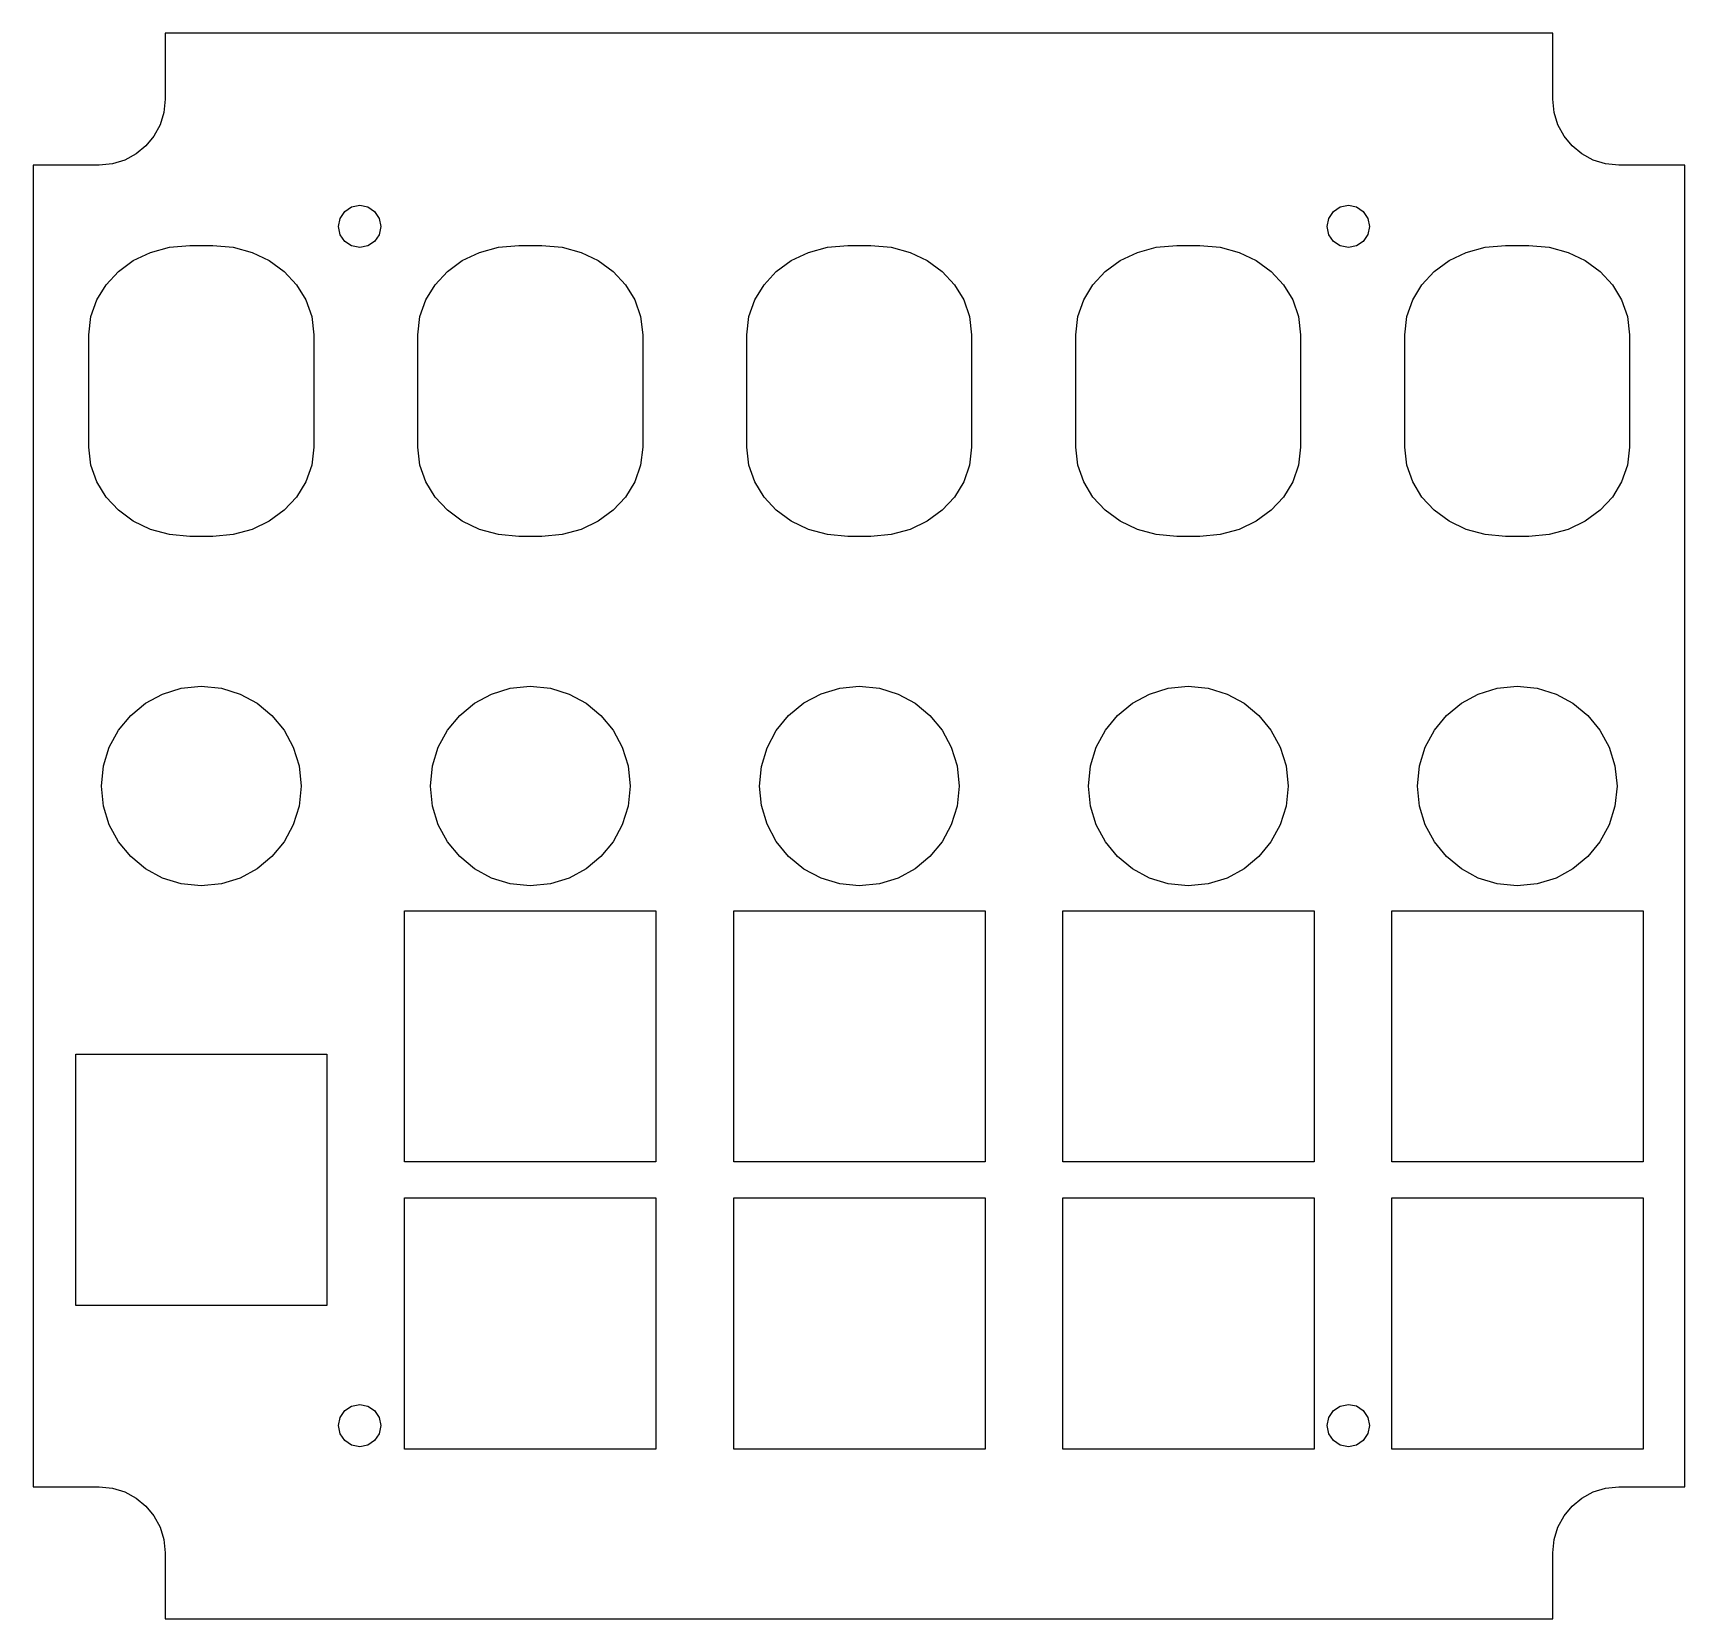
# Model space of a CAD drawing. Extents: x 0 to 125, y 0 to 120.
import ezdxf

# ---------------------------------------------------------------- set-up
doc = ezdxf.new("R2010")
doc.units = 0

msp = doc.modelspace()

# ---------------------------------------------------------------- linework, layer by layer
at = {"layer": 'Capa 1'}
for p, q in [((10.0353, 119.962), (10.0353, 114.965)), ((114.964, 119.962), (10.0353, 119.962)), ((114.96482, 114.9656), (114.964, 119.962)), ((10.0353, 114.965), (9.933672, 113.957979)), ((115.066443, 113.958579), (114.96482, 114.9656)), ((9.933672, 113.957979), (9.64232, 113.020041)), ((115.357789, 113.020641), (115.066443, 113.958579)), ((9.64232, 113.020041), (9.181353, 112.17128)), ((115.818748, 112.17188), (115.357789, 113.020641)), ((8.57088, 111.43179), (7.831011, 110.821663)), ((9.181353, 112.17128), (8.57088, 111.43179)), ((116.429215, 111.43239), (115.818748, 112.17188)), ((117.169081, 110.822263), (116.429215, 111.43239)), ((5.03612, 109.9684), (0.038009, 109.969)), ((0.038009, 109.969), (0.038009, 10.0317)), ((6.043522, 110.069875), (5.03612, 109.9684)), ((6.981855, 110.360994), (6.043522, 110.069875)), ((7.831011, 110.821663), (6.981855, 110.360994)), ((118.018239, 110.361594), (117.169081, 110.822263)), ((118.956581, 110.070475), (118.018239, 110.361594)), ((119.964, 109.969), (118.956581, 110.070475)), ((124.962, 109.969), (119.964, 109.969)), ((124.962, 10.0317), (124.962, 109.969)), ((23.262663, 105.949479), (23.609445, 106.468687)), ((23.609445, 106.468687), (24.12854, 106.815638)), ((24.12854, 106.815638), (24.7409, 106.9375)), ((24.7409, 106.9375), (25.35326, 106.815638)), ((24.7409, 106.9375), (24.7409, 106.9375)), ((25.35326, 106.815638), (25.872355, 106.468687)), ((25.872355, 106.468687), (26.219137, 105.949479)), ((98.028663, 105.949479), (98.375445, 106.468687)), ((98.375445, 106.468687), (98.89454, 106.815638)), ((98.89454, 106.815638), (99.5069, 106.9375)), ((99.5069, 106.9375), (100.11942, 106.815788)), ((99.5069, 106.9375), (99.5069, 106.9375)), ((100.11942, 106.815788), (100.638691, 106.468871)), ((100.638691, 106.468871), (100.985608, 105.9496)), ((23.141, 105.33708), (23.262663, 105.949479)), ((23.266755, 104.714344), (23.141, 105.33708)), ((26.3408, 105.33708), (26.215045, 104.714344)), ((26.219137, 105.949479), (26.3408, 105.33708)), ((97.907, 105.33708), (98.028663, 105.949479)), ((98.032755, 104.714344), (97.907, 105.33708)), ((101.10732, 105.33708), (100.985458, 104.72472)), ((100.985608, 105.9496), (101.10732, 105.33708)), ((8.918045, 103.374023), (10.351844, 103.766311)), ((10.351844, 103.766311), (11.8931, 103.90302)), ((11.8931, 103.90307), (13.6351, 103.903)), ((11.8931, 103.90302), (11.8931, 103.90307)), ((13.6351, 103.903), (15.176362, 103.766291)), ((15.176362, 103.766291), (16.610163, 103.374003)), ((23.609629, 104.205809), (23.266755, 104.714344)), ((24.118164, 103.862935), (23.609629, 104.205809)), ((24.7409, 103.73718), (24.118164, 103.862935)), ((25.363636, 103.862935), (24.7409, 103.73718)), ((25.872171, 104.205809), (25.363636, 103.862935)), ((26.215045, 104.714344), (25.872171, 104.205809)), ((33.795465, 103.374024), (35.229326, 103.766312)), ((35.229326, 103.766312), (36.77061, 103.90302)), ((36.77061, 103.90302), (36.7707, 103.90307)), ((36.7707, 103.90307), (38.5121, 103.903)), ((38.5121, 103.903), (40.053362, 103.766292)), ((40.053362, 103.766292), (41.487163, 103.374004)), ((58.672627, 103.374027), (60.106428, 103.766312)), ((60.106428, 103.766312), (61.64769, 103.90302)), ((61.64769, 103.90302), (61.6477, 103.90307)), ((61.6477, 103.90307), (63.3897, 103.903)), ((63.3897, 103.903), (64.930962, 103.766292)), ((64.930962, 103.766292), (66.364763, 103.374007)), ((83.550135, 103.374028), (84.983938, 103.766313)), ((84.983938, 103.766313), (86.5252, 103.90302)), ((86.5252, 103.90302), (86.5253, 103.90307)), ((86.5253, 103.90307), (88.2672, 103.903)), ((88.2672, 103.903), (89.808464, 103.766293)), ((89.808464, 103.766293), (91.242267, 103.374008)), ((98.375629, 104.205809), (98.032755, 104.714344)), ((98.884164, 103.862935), (98.375629, 104.205809)), ((99.5069, 103.73718), (98.884164, 103.862935)), ((100.119299, 103.858843), (99.5069, 103.73718)), ((100.638507, 104.205625), (100.119299, 103.858843)), ((100.985458, 104.72472), (100.638507, 104.205625)), ((108.427336, 103.37403), (109.861206, 103.766313)), ((109.861206, 103.766313), (111.40251, 103.90302)), ((111.40251, 103.90302), (111.4028, 103.90307)), ((111.4028, 103.90307), (113.144, 103.903)), ((113.144, 103.903), (114.685282, 103.766293)), ((114.685282, 103.766293), (116.119094, 103.37401)), ((6.493694, 101.929734), (7.621922, 102.752911)), ((7.621922, 102.752911), (8.918045, 103.374023)), ((16.610163, 103.374003), (17.906287, 102.752891)), ((17.906287, 102.752891), (19.034514, 101.929714)), ((31.370936, 101.929738), (32.499259, 102.752914)), ((32.499259, 102.752914), (33.795465, 103.374024)), ((41.487163, 103.374004), (42.783287, 102.752894)), ((42.783287, 102.752894), (43.911514, 101.929718)), ((56.248276, 101.929745), (57.376503, 102.752919)), ((57.376503, 102.752919), (58.672627, 103.374027)), ((66.364763, 103.374007), (67.660887, 102.752899)), ((67.660887, 102.752899), (68.789114, 101.929725)), ((81.125781, 101.929749), (82.25401, 102.752922)), ((82.25401, 102.752922), (83.550135, 103.374028)), ((91.242267, 103.374008), (92.538391, 102.752902)), ((92.538391, 102.752902), (93.666618, 101.929729)), ((106.00281, 101.929753), (107.131128, 102.752924)), ((107.131128, 102.752924), (108.427336, 103.37403)), ((116.119094, 103.37401), (117.415221, 102.752904)), ((117.415221, 102.752904), (118.543445, 101.929733)), ((5.563579, 100.931247), (6.493694, 101.929734)), ((19.034514, 101.929714), (19.964626, 100.931227)), ((30.440729, 100.931251), (31.370936, 101.929738)), ((43.911514, 101.929718), (44.841626, 100.931231)), ((55.318164, 100.93126), (56.248276, 101.929745)), ((68.789114, 101.929725), (69.719226, 100.93124)), ((80.195667, 100.931265), (81.125781, 101.929749)), ((93.666618, 101.929729), (94.596729, 100.931245)), ((105.07261, 100.931269), (106.00281, 101.929753)), ((118.543445, 101.929733), (119.473551, 100.931249)), ((4.861798, 99.784208), (5.563579, 100.931247)), ((19.964626, 100.931227), (20.666405, 99.784188)), ((29.738866, 99.784212), (30.440729, 100.931251)), ((44.841626, 100.931231), (45.543405, 99.784192)), ((54.616385, 99.784221), (55.318164, 100.93126)), ((69.719226, 100.93124), (70.421005, 99.784201)), ((79.493887, 99.784225), (80.195667, 100.931265)), ((94.596729, 100.931245), (95.298506, 99.784205)), ((104.370757, 99.784229), (105.07261, 100.931269)), ((119.473551, 100.931249), (120.175323, 99.784209)), ((4.418568, 98.515373), (4.861798, 99.784208)), ((20.666405, 99.784188), (21.109632, 98.515353)), ((29.29558, 98.515376), (29.738866, 99.784212)), ((45.543405, 99.784192), (45.986632, 98.515356)), ((54.173158, 98.515382), (54.616385, 99.784221)), ((70.421005, 99.784201), (70.864232, 98.515362)), ((79.050658, 98.515385), (79.493887, 99.784225)), ((95.298506, 99.784205), (95.741733, 98.515365)), ((103.927477, 98.515388), (104.370757, 99.784229)), ((120.175323, 99.784209), (120.618545, 98.515368)), ((4.26411, 97.1515), (4.418568, 98.515373)), ((21.109632, 98.515353), (21.26409, 97.15148)), ((29.1411, 97.1515), (29.29558, 98.515376)), ((45.986632, 98.515356), (46.14109, 97.15148)), ((54.0187, 97.1515), (54.173158, 98.515382)), ((70.864232, 98.515362), (71.01869, 97.15148)), ((78.8962, 97.1515), (79.050658, 98.515385)), ((95.741733, 98.515365), (95.89619, 97.15148)), ((103.773, 97.1515), (103.927477, 98.515388)), ((120.618545, 98.515368), (120.773, 97.15148)), ((4.26411, 88.65382), (4.26411, 97.1515)), ((21.26409, 97.15148), (21.2641, 88.6538)), ((29.14119, 88.65382), (29.1411, 97.1515)), ((46.14109, 97.15148), (46.1411, 88.6538)), ((54.01871, 88.65382), (54.0187, 97.1515)), ((71.01869, 97.15148), (71.0187, 88.6538)), ((78.8962, 88.65382), (78.8962, 97.1515)), ((95.89619, 97.15148), (95.8962, 88.6538)), ((103.77349, 88.65382), (103.773, 97.1515)), ((120.773, 97.15148), (120.773, 88.6538)), ((4.418568, 87.289962), (4.26411, 88.65382)), ((21.2641, 88.6538), (21.109642, 87.289945)), ((29.29567, 87.28996), (29.14119, 88.65382)), ((46.1411, 88.6538), (45.986642, 87.289942)), ((54.173168, 87.28996), (54.01871, 88.65382)), ((71.0187, 88.6538), (70.864242, 87.28994)), ((79.050658, 87.289957), (78.8962, 88.65382)), ((95.8962, 88.6538), (95.741743, 87.289937)), ((103.927967, 87.289954), (103.77349, 88.65382)), ((120.773, 88.6538), (120.618545, 87.289934)), ((4.861797, 86.021182), (4.418568, 87.289962)), ((21.109642, 87.289945), (20.666415, 86.021166)), ((29.738956, 86.021177), (29.29567, 87.28996)), ((45.986642, 87.289942), (45.543415, 86.021162)), ((54.616395, 86.021177), (54.173168, 87.28996)), ((70.864242, 87.28994), (70.421015, 86.021158)), ((79.493887, 86.021173), (79.050658, 87.289957)), ((95.741743, 87.289937), (95.298516, 86.021153)), ((104.371247, 86.021169), (103.927967, 87.289954)), ((120.618545, 87.289934), (120.175323, 86.021149)), ((5.563577, 84.874222), (4.861797, 86.021182)), ((20.666415, 86.021166), (19.964636, 84.874207)), ((30.440819, 84.874218), (29.738956, 86.021177)), ((45.543415, 86.021162), (44.841636, 84.874202)), ((55.318174, 84.874218), (54.616395, 86.021177)), ((70.421015, 86.021158), (69.719236, 84.874198)), ((80.195667, 84.874214), (79.493887, 86.021173)), ((95.298516, 86.021153), (94.596739, 84.874194)), ((105.0731, 84.874209), (104.371247, 86.021169)), ((120.175323, 86.021149), (119.473551, 84.874189)), ((6.49369, 83.875829), (5.563577, 84.874222)), ((7.621918, 83.052745), (6.49369, 83.875829)), ((19.034524, 83.875812), (17.906297, 83.052728)), ((19.964636, 84.874207), (19.034524, 83.875812)), ((31.371026, 83.875825), (30.440819, 84.874218)), ((32.499349, 83.052743), (31.371026, 83.875825)), ((43.911524, 83.875809), (42.783297, 83.052725)), ((44.841636, 84.874202), (43.911524, 83.875809)), ((56.248286, 83.875825), (55.318174, 84.874218)), ((57.376513, 83.052743), (56.248286, 83.875825)), ((68.789124, 83.875805), (67.660897, 83.052723)), ((69.719236, 84.874198), (68.789124, 83.875805)), ((81.125781, 83.875821), (80.195667, 84.874214)), ((82.25401, 83.05274), (81.125781, 83.875821)), ((93.666627, 83.875801), (92.538401, 83.05272)), ((94.596739, 84.874194), (93.666627, 83.875801)), ((106.0033, 83.875818), (105.0731, 84.874209)), ((107.131618, 83.052737), (106.0033, 83.875818)), ((118.543445, 83.875798), (117.415221, 83.052717)), ((119.473551, 84.874189), (118.543445, 83.875798)), ((8.918041, 82.431716), (7.621918, 83.052745)), ((17.906297, 83.052728), (16.610173, 82.431698)), ((33.795555, 82.431715), (32.499349, 83.052743)), ((42.783297, 83.052725), (41.487173, 82.431696)), ((58.672637, 82.431715), (57.376513, 83.052743)), ((67.660897, 83.052723), (66.364773, 82.431695)), ((83.550135, 82.431714), (82.25401, 83.05274)), ((92.538401, 83.05272), (91.242277, 82.431694)), ((108.427826, 82.431712), (107.131618, 83.052737)), ((117.415221, 83.052717), (116.119094, 82.431692)), ((10.351841, 82.039487), (8.918041, 82.431716)), ((11.8931, 81.9028), (10.351841, 82.039487)), ((13.63511, 81.90278), (11.8931, 81.9028)), ((15.176372, 82.039467), (13.63511, 81.90278)), ((16.610173, 82.431698), (15.176372, 82.039467)), ((35.229416, 82.039486), (33.795555, 82.431715)), ((36.7707, 81.9028), (35.229416, 82.039486)), ((38.51211, 81.90278), (36.7707, 81.9028)), ((40.053372, 82.039467), (38.51211, 81.90278)), ((41.487173, 82.431696), (40.053372, 82.039467)), ((60.106438, 82.039486), (58.672637, 82.431715)), ((61.6477, 81.9028), (60.106438, 82.039486)), ((63.38971, 81.90278), (61.6477, 81.9028)), ((64.930972, 82.039466), (63.38971, 81.90278)), ((66.364773, 82.431695), (64.930972, 82.039466)), ((84.983938, 82.039486), (83.550135, 82.431714)), ((86.5252, 81.9028), (84.983938, 82.039486)), ((88.26721, 81.90278), (86.5252, 81.9028)), ((89.808474, 82.039466), (88.26721, 81.90278)), ((91.242277, 82.431694), (89.808474, 82.039466)), ((109.861696, 82.039485), (108.427826, 82.431712)), ((111.403, 81.9028), (109.861696, 82.039485)), ((113.144, 81.90278), (111.403, 81.9028)), ((114.685282, 82.039465), (113.144, 81.90278)), ((116.119094, 82.431692), (114.685282, 82.039465)), ((8.54268, 69.280739), (9.825139, 69.976841)), ((9.825139, 69.976841), (11.242332, 70.416771)), ((11.242332, 70.416771), (12.7639, 70.57017)), ((12.7639, 70.57017), (14.285468, 70.416771)), ((12.7639, 70.57017), (12.7639, 70.57017)), ((14.285468, 70.416771), (15.702661, 69.976841)), ((15.702661, 69.976841), (16.98512, 69.280739)), ((33.42028, 69.280739), (34.702739, 69.976841)), ((34.702739, 69.976841), (36.119932, 70.416771)), ((36.119932, 70.416771), (37.6415, 70.57017)), ((37.6415, 70.57017), (39.163068, 70.416771)), ((37.6415, 70.57017), (37.6415, 70.57017)), ((39.163068, 70.416771), (40.580261, 69.976841)), ((40.580261, 69.976841), (41.86272, 69.280739)), ((58.330167, 69.301849), (59.629721, 69.995593)), ((59.629721, 69.995593), (61.039235, 70.423835)), ((61.039235, 70.423835), (62.5191, 70.57017)), ((62.5191, 70.57017), (64.040668, 70.416771)), ((62.5191, 70.57017), (62.5191, 70.57017)), ((64.040668, 70.416771), (65.457861, 69.976841)), ((65.457861, 69.976841), (66.74032, 69.280739)), ((83.174884, 69.280736), (84.457342, 69.976838)), ((84.457342, 69.976838), (85.874534, 70.416769)), ((85.874534, 70.416769), (87.3961, 70.57017)), ((87.3961, 70.57017), (88.917668, 70.416771)), ((87.3961, 70.57017), (87.3961, 70.57017)), ((88.917668, 70.416771), (90.334861, 69.976841)), ((90.334861, 69.976841), (91.61732, 69.280739)), ((108.05248, 69.280739), (109.334939, 69.976841)), ((109.334939, 69.976841), (110.752132, 70.416771)), ((110.752132, 70.416771), (112.2737, 70.57017)), ((112.2737, 70.57017), (113.795266, 70.416769)), ((112.2737, 70.57017), (112.2737, 70.57017)), ((113.795266, 70.416769), (115.212458, 69.976838)), ((115.212458, 69.976838), (116.494916, 69.280736)), ((7.425314, 68.358826), (8.54268, 69.280739)), ((16.98512, 69.280739), (18.102486, 68.358826)), ((32.302914, 68.358826), (33.42028, 69.280739)), ((41.86272, 69.280739), (42.980086, 68.358826)), ((57.180184, 68.359007), (58.330167, 69.301849)), ((66.74032, 69.280739), (67.857686, 68.358826)), ((82.05752, 68.358823), (83.174884, 69.280736)), ((91.61732, 69.280739), (92.734686, 68.358826)), ((106.935114, 68.358826), (108.05248, 69.280739)), ((116.494916, 69.280736), (117.61228, 68.358823)), ((6.503401, 67.24146), (7.425314, 68.358826)), ((18.102486, 68.358826), (19.024399, 67.24146)), ((31.381001, 67.24146), (32.302914, 68.358826)), ((42.980086, 68.358826), (43.901999, 67.24146)), ((56.237264, 67.209087), (57.180184, 68.359007)), ((67.857686, 68.358826), (68.779599, 67.24146)), ((81.135609, 67.241457), (82.05752, 68.358823)), ((92.734686, 68.358826), (93.656599, 67.24146)), ((106.013201, 67.24146), (106.935114, 68.358826)), ((117.61228, 68.358823), (118.534191, 67.241457)), ((5.807299, 65.959001), (6.503401, 67.24146)), ((19.024399, 67.24146), (19.720501, 65.959001)), ((30.684899, 65.959001), (31.381001, 67.24146)), ((43.901999, 67.24146), (44.598101, 65.959001)), ((55.543432, 65.90958), (56.237264, 67.209087)), ((68.779599, 67.24146), (69.475701, 65.959001)), ((80.439508, 65.958999), (81.135609, 67.241457)), ((93.656599, 67.24146), (94.352701, 65.959001)), ((105.317099, 65.959001), (106.013201, 67.24146)), ((118.534191, 67.241457), (119.230292, 65.958999)), ((5.367369, 64.541808), (5.807299, 65.959001)), ((19.720501, 65.959001), (20.160431, 64.541808)), ((30.244969, 64.541808), (30.684899, 65.959001)), ((44.598101, 65.959001), (45.038031, 64.541808)), ((55.115094, 64.500095), (55.543432, 65.90958)), ((69.475701, 65.959001), (69.915631, 64.541808)), ((79.999579, 64.541807), (80.439508, 65.958999)), ((94.352701, 65.959001), (94.792631, 64.541808)), ((104.877169, 64.541808), (105.317099, 65.959001)), ((119.230292, 65.958999), (119.670221, 64.541807)), ((5.21397, 63.02024), (5.367369, 64.541808)), ((20.160431, 64.541808), (20.31383, 63.02024)), ((30.09157, 63.02024), (30.244969, 64.541808)), ((45.038031, 64.541808), (45.19143, 63.02024)), ((54.96866, 63.02024), (55.115094, 64.500095)), ((69.915631, 64.541808), (70.06903, 63.02024)), ((79.84618, 63.02024), (79.999579, 64.541807)), ((94.792631, 64.541808), (94.94603, 63.02024)), ((104.72377, 63.02024), (104.877169, 64.541808)), ((119.670221, 64.541807), (119.82362, 63.02024)), ((5.367371, 61.498674), (5.21397, 63.02024)), ((20.31383, 63.02024), (20.160429, 61.498674)), ((30.244971, 61.498674), (30.09157, 63.02024)), ((45.19143, 63.02024), (45.038029, 61.498674)), ((55.115096, 61.540387), (54.96866, 63.02024)), ((70.06903, 63.02024), (69.915629, 61.498674)), ((79.999581, 61.498675), (79.84618, 63.02024)), ((94.94603, 63.02024), (94.792629, 61.498674)), ((104.877171, 61.498674), (104.72377, 63.02024)), ((119.82362, 63.02024), (119.670219, 61.498675)), ((5.807302, 60.081482), (5.367371, 61.498674)), ((20.160429, 61.498674), (19.720498, 60.081482)), ((30.684902, 60.081482), (30.244971, 61.498674)), ((45.038029, 61.498674), (44.598098, 60.081482)), ((55.543435, 60.130903), (55.115096, 61.540387)), ((69.915629, 61.498674), (69.475698, 60.081482)), ((80.439511, 60.081484), (79.999581, 61.498675)), ((94.792629, 61.498674), (94.352698, 60.081482)), ((105.317102, 60.081482), (104.877171, 61.498674)), ((119.670219, 61.498675), (119.230289, 60.081484)), ((6.503404, 58.799024), (5.807302, 60.081482)), ((19.720498, 60.081482), (19.024396, 58.799024)), ((31.381004, 58.799024), (30.684902, 60.081482)), ((44.598098, 60.081482), (43.901996, 58.799024)), ((56.237268, 58.831398), (55.543435, 60.130903)), ((69.475698, 60.081482), (68.779596, 58.799024)), ((81.135612, 58.799028), (80.439511, 60.081484)), ((94.352698, 60.081482), (93.656596, 58.799024)), ((106.013204, 58.799024), (105.317102, 60.081482)), ((119.230289, 60.081484), (118.534188, 58.799028)), ((7.425317, 57.68166), (6.503404, 58.799024)), ((19.024396, 58.799024), (18.102483, 57.68166)), ((32.302917, 57.68166), (31.381004, 58.799024)), ((43.901996, 58.799024), (42.980083, 57.68166)), ((57.180188, 57.68148), (56.237268, 58.831398)), ((68.779596, 58.799024), (67.857683, 57.68166)), ((82.057524, 57.681664), (81.135612, 58.799028)), ((93.656596, 58.799024), (92.734683, 57.68166)), ((106.935117, 57.68166), (106.013204, 58.799024)), ((118.534188, 58.799028), (117.612276, 57.681664)), ((8.542683, 56.759749), (7.425317, 57.68166)), ((18.102483, 57.68166), (16.985117, 56.759749)), ((33.420283, 56.759749), (32.302917, 57.68166)), ((42.980083, 57.68166), (41.862717, 56.759749)), ((58.33017, 56.738639), (57.180188, 57.68148)), ((67.857683, 57.68166), (66.740317, 56.759749)), ((83.174888, 56.759752), (82.057524, 57.681664)), ((92.734683, 57.68166), (91.617317, 56.759749)), ((108.052483, 56.759749), (106.935117, 57.68166)), ((117.612276, 57.681664), (116.494912, 56.759752)), ((9.825141, 56.063648), (8.542683, 56.759749)), ((16.985117, 56.759749), (15.702659, 56.063648)), ((34.702741, 56.063648), (33.420283, 56.759749)), ((41.862717, 56.759749), (40.580259, 56.063648)), ((59.629723, 56.044896), (58.33017, 56.738639)), ((66.740317, 56.759749), (65.457859, 56.063648)), ((84.457344, 56.063651), (83.174888, 56.759752)), ((91.617317, 56.759749), (90.334859, 56.063648)), ((109.334941, 56.063648), (108.052483, 56.759749)), ((116.494912, 56.759752), (115.212456, 56.063651)), ((11.242333, 55.623719), (9.825141, 56.063648)), ((12.7639, 55.47032), (11.242333, 55.623719)), ((14.285467, 55.623719), (12.7639, 55.47032)), ((15.702659, 56.063648), (14.285467, 55.623719)), ((36.119933, 55.623719), (34.702741, 56.063648)), ((37.6415, 55.47032), (36.119933, 55.623719)), ((39.163067, 55.623719), (37.6415, 55.47032)), ((40.580259, 56.063648), (39.163067, 55.623719)), ((61.039237, 55.616654), (59.629723, 56.044896)), ((62.5191, 55.47032), (61.039237, 55.616654)), ((64.040667, 55.623719), (62.5191, 55.47032)), ((65.457859, 56.063648), (64.040667, 55.623719)), ((85.874535, 55.623721), (84.457344, 56.063651)), ((87.3961, 55.47032), (85.874535, 55.623721)), ((88.917667, 55.623719), (87.3961, 55.47032)), ((90.334859, 56.063648), (88.917667, 55.623719)), ((110.752133, 55.623719), (109.334941, 56.063648)), ((112.2737, 55.47032), (110.752133, 55.623719)), ((113.795265, 55.623721), (112.2737, 55.47032)), ((115.212456, 56.063651), (113.795265, 55.623721)), ((28.1412, 34.5935), (28.1414, 53.59347)), ((28.1414, 53.59347), (47.1416, 53.5934)), ((47.1416, 53.5934), (47.1416, 34.5935)), ((53.0296, 34.5935), (53.0298, 53.59347)), ((53.0298, 53.59347), (72.03, 53.5934)), ((72.03, 53.5934), (72.03, 34.5935)), ((77.9185, 34.5935), (77.9187, 53.59347)), ((77.9187, 53.59347), (96.9184, 53.5934)), ((96.9184, 53.5934), (96.9184, 34.5935)), ((102.807, 34.5935), (102.8071, 53.59347)), ((102.8071, 53.59347), (121.807, 53.5934)), ((121.807, 53.5934), (121.807, 34.5935)), ((3.26417, 23.7482), (3.2643, 42.74817)), ((3.2643, 42.74817), (22.264, 42.7481)), ((22.264, 42.7481), (22.264, 23.7482)), ((47.1416, 34.5935), (28.1412, 34.5935)), ((72.03, 34.5935), (53.0296, 34.5935)), ((96.9184, 34.5935), (77.9185, 34.5935)), ((121.807, 34.5935), (102.807, 34.5935)), ((28.1412, 12.8863), (28.1413, 31.88627)), ((28.1413, 31.88627), (47.1416, 31.8862)), ((47.1416, 31.8862), (47.1416, 12.8863)), ((53.0296, 12.8863), (53.0297, 31.88627)), ((53.0297, 31.88627), (72.03, 31.8862)), ((72.03, 31.8862), (72.03, 12.8863)), ((77.9185, 12.8863), (77.9186, 31.88627)), ((77.9186, 31.88627), (96.9184, 31.8862)), ((96.9184, 31.8862), (96.9184, 12.8863)), ((102.807, 31.88627), (121.807, 31.8862)), ((102.807, 12.8863), (102.807, 31.88627)), ((121.807, 31.8862), (121.807, 12.8863)), ((22.264, 23.7482), (3.26417, 23.7482)), ((24.12854, 16.141538), (24.7409, 16.2634)), ((24.7409, 16.2634), (25.35326, 16.141538)), ((24.7409, 16.2634), (24.7409, 16.2634)), ((98.89454, 16.141538), (99.5069, 16.2634)), ((99.5069, 16.2634), (100.11942, 16.141688)), ((99.5069, 16.2634), (99.5069, 16.2634)), ((23.141, 14.66298), (23.262663, 15.275379)), ((23.262663, 15.275379), (23.609445, 15.794587)), ((23.609445, 15.794587), (24.12854, 16.141538)), ((25.35326, 16.141538), (25.872355, 15.794587)), ((25.872355, 15.794587), (26.219137, 15.275379)), ((26.219137, 15.275379), (26.3408, 14.66298)), ((97.907, 14.66298), (98.028663, 15.275379)), ((98.028663, 15.275379), (98.375445, 15.794587)), ((98.375445, 15.794587), (98.89454, 16.141538)), ((100.11942, 16.141688), (100.638691, 15.794771)), ((100.638691, 15.794771), (100.985608, 15.2755)), ((100.985608, 15.2755), (101.10732, 14.66298)), ((23.266755, 14.040244), (23.141, 14.66298)), ((23.609629, 13.531709), (23.266755, 14.040244)), ((26.215045, 14.040244), (25.872171, 13.531709)), ((26.3408, 14.66298), (26.215045, 14.040244)), ((98.032755, 14.040244), (97.907, 14.66298)), ((98.375629, 13.531709), (98.032755, 14.040244)), ((100.985458, 14.05062), (100.638507, 13.531525)), ((101.10732, 14.66298), (100.985458, 14.05062)), ((24.118164, 13.188835), (23.609629, 13.531709)), ((24.7409, 13.06308), (24.118164, 13.188835)), ((25.363636, 13.188835), (24.7409, 13.06308)), ((25.872171, 13.531709), (25.363636, 13.188835)), ((47.1416, 12.8863), (28.1412, 12.8863)), ((72.03, 12.8863), (53.0296, 12.8863)), ((96.9184, 12.8863), (77.9185, 12.8863)), ((98.884164, 13.188835), (98.375629, 13.531709)), ((99.5069, 13.06308), (98.884164, 13.188835)), ((100.119299, 13.184743), (99.5069, 13.06308)), ((100.638507, 13.531525), (100.119299, 13.184743)), ((121.807, 12.8863), (102.807, 12.8863)), ((0.038009, 10.0317), (5.03615, 10.0317)), ((5.03615, 10.0317), (6.043551, 9.930222)), ((118.955761, 9.930262), (119.96318, 10.03174)), ((119.96318, 10.03174), (124.962, 10.0317)), ((6.043551, 9.930222), (6.981885, 9.639101)), ((6.981885, 9.639101), (7.83104, 9.17843)), ((7.83104, 9.17843), (8.570909, 8.568303)), ((116.428395, 8.568342), (117.168261, 9.17847)), ((117.168261, 9.17847), (118.017419, 9.639141)), ((118.017419, 9.639141), (118.955761, 9.930262)), ((8.570909, 8.568303), (9.181381, 7.828813)), ((9.181381, 7.828813), (9.642349, 6.980053)), ((115.356969, 6.980093), (115.817928, 7.828852)), ((115.817928, 7.828852), (116.428395, 8.568342)), ((9.642349, 6.980053), (9.933701, 6.042118)), ((115.065623, 6.042158), (115.356969, 6.980093)), ((9.933701, 6.042118), (10.03533, 5.0351)), ((10.03533, 5.0351), (10.0353, 0.03802)), ((114.964, 5.03514), (115.065623, 6.042158)), ((114.964, 0.03802), (114.964, 5.03514)), ((10.0353, 0.03802), (114.964, 0.03802))]:
    msp.add_line(p, q, dxfattribs=at)

doc.saveas('drawing.dxf')
